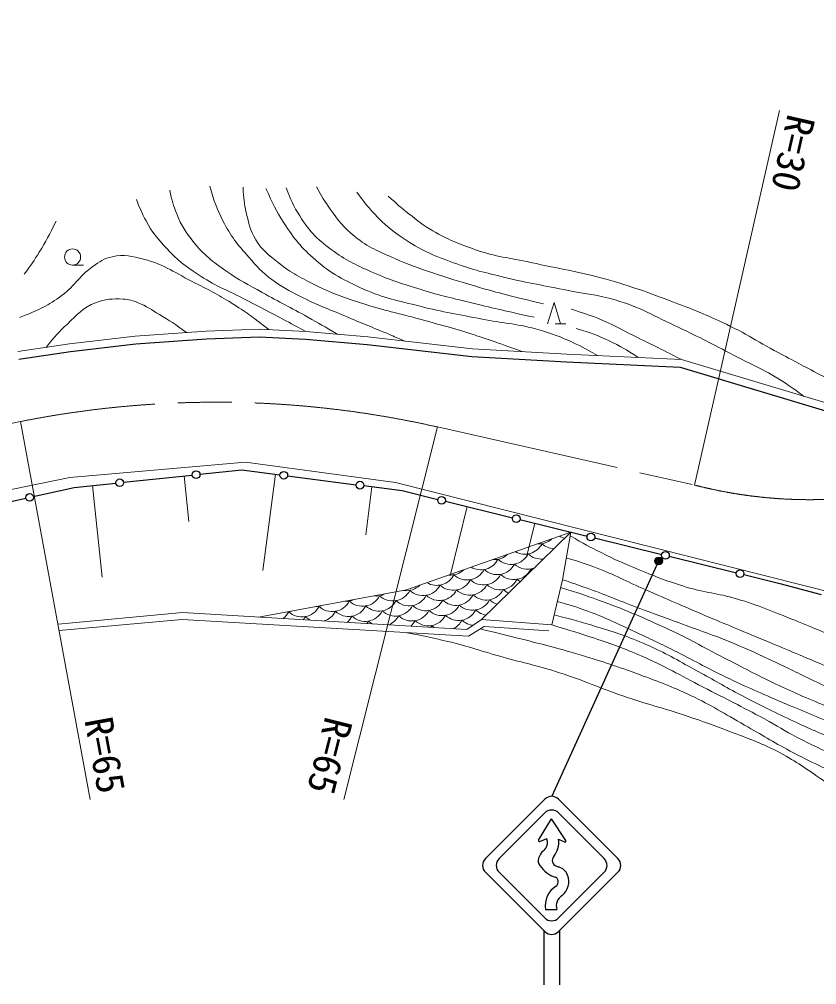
# Model space of a CAD drawing. Units: millimetres, scale not verified. Extents: x 40000 to 680000, y 20000 to 380000.
# Drawn here: x 282234 to 334124, y 247945 to 310773 of the extents above; entities that cross this region are included whole.
import ezdxf
from ezdxf.enums import TextEntityAlignment as Align

# ---------------------------------------------------------------- set-up
doc = ezdxf.new("R2010")
doc.units = ezdxf.units.MM
doc.header["$LTSCALE"] = 1000
doc.header["$PDMODE"] = 32
doc.header["$PDSIZE"] = 500
doc.linetypes.add('CHAIN', pattern=[18.5, 12, -1.5, 3.5, -1.5])
for name, color, linetype, lineweight in [('M-BMK', 2, 'CHAIN', 13), ('M-BMK-SRVR', 3, 'Continuous', 25), ('M-STR-HTXT', 7, 'Continuous', 13), ('M-STR-STRC', 7, 'Continuous', 25), ('M-WORK', 1, 'Continuous', 13)]:
    doc.layers.add(name, color=color, linetype=linetype, lineweight=lineweight)
doc.styles.add('ＭＳ ゴシック', font='')
doc.styles.get('ＭＳ ゴシック').set_extended_font_data('MS Gothic')

msp = doc.modelspace()

# ---------------------------------------------------------------- linework, layer by layer
at = {"layer": 'M-BMK'}
for p, q in [((243973, 276919), (282313, 284594)), ((309439, 284240), (326172, 280462))]:
    msp.add_line(p, q, dxfattribs=at)
for centre, radius, start, end in [((333669, 309510), 30000, 255.52717, 2.41253), ((295048, 220854), 65000, 77.20821, 101.29865)]:
    msp.add_arc(centre, radius, start, end, dxfattribs=at)
at = {"layer": 'M-BMK-SRVR'}
for p, q in [((285558, 289154), (289827, 289658)), ((289827, 289658), (294416, 289976)), ((294416, 289976), (297849, 290108)), ((297849, 290108), (300855, 289950)), ((300855, 289950), (304863, 289605)), ((282214, 288650), (285558, 289154)), ((304863, 289605), (311690, 288831)), ((311690, 288831), (317834, 288484)), ((317834, 288484), (325234, 288141)), ((325234, 288141), (336308, 284805))]:
    msp.add_line(p, q, dxfattribs=at)
at = {"layer": 'M-STR-HTXT'}
for p, q in [((326172, 280462), (331711, 304841)), ((282313, 284594), (286836, 260006)), ((309439, 284240), (303353, 259993))]:
    msp.add_line(p, q, dxfattribs=at)
at = {"layer": 'M-STR-STRC'}
for p, q in [((289018, 280639), (293492, 281115)), ((293990, 281167), (296710, 281456)), ((296710, 281456), (299198, 281132)), ((299694, 281068), (304156, 280486)), ((283147, 279712), (285800, 280297)), ((285800, 280297), (288520, 280586)), ((304652, 280422), (307140, 280098)), ((280006, 279019), (282659, 279604)), ((307140, 280098), (309473, 279525)), ((309959, 279405), (314329, 278332)), ((314815, 278213), (319185, 277140)), ((319670, 277021), (324041, 275948)), ((324526, 275829), (328896, 274756)), ((323833, 275517), (316878, 260204)), ((329382, 274636), (331716, 274063)), ((331716, 274063), (334405, 273330)), ((316432, 260020), (312568, 256155)), ((317323, 260020), (321188, 256155)), ((316432, 259129), (313459, 256155)), ((320297, 256155), (317323, 259129)), ((316025, 257354), (316871, 258744)), ((317798, 257323), (316871, 258744)), ((316098, 257266), (316563, 257449)), ((317328, 257414), (317723, 257235)), ((312568, 255264), (316432, 251400)), ((316432, 252291), (313459, 255264)), ((321188, 255264), (317323, 251400)), ((320297, 255264), (317323, 252291)), ((316473, 252840), (317211, 252840)), ((316378, 251445), (316378, 247945)), ((317378, 251445), (317378, 247945))]:
    msp.add_line(p, q, dxfattribs=at)
for centre, radius in [((288769, 280613), 250), ((293741, 281141), 250), ((299446, 281100), 250), ((304404, 280454), 250), ((282903, 279658), 250), ((309716, 279465), 250), ((314572, 278273), 250), ((319428, 277081), 250), ((324283, 275888), 250), ((323833, 275517), 250), ((323833, 275517), 200), ((323833, 275517), 150), ((323833, 275517), 100), ((323833, 275517), 50), ((323833, 275517), 20), ((329139, 274696), 250)]:
    msp.add_circle(centre, radius, dxfattribs=at)
for centre, radius, start, end in [((316878, 259574), 630, 45, 135), ((316878, 258683), 630, 45, 135.00015), ((316076, 257322), 60.4, 148.6713, 291.44939), ((315902, 257206), 705, 309.6442, 20.13773), ((315902, 257206), 1441, 320.48022, 8.29105), ((317748, 257289), 60.4, 245.55605, 33.11134), ((317025, 255851), 1056, 129.6442, 161.91193), ((313013, 255710), 630, 135, 225), ((313904, 255710), 630, 135.00016, 224.99989), ((316500, 256022), 503, 161.91193, 220.56779), ((317324, 256033), 403, 140.48022, 249.5806), ((319851, 255710), 630, 314.99995, 45), ((320742, 255710), 630, 315, 45), ((317627, 256664), 1793, 212.70621, 253.97952), ((317704, 257053), 1491, 249.5806, 254.84784), ((317079, 254746), 899, 21.6294, 74.84784), ((317079, 254746), 201, 21.6294, 74.84784), ((316842, 254652), 456, 330.80549, 21.6294), ((316842, 254652), 1154, 308.15279, 21.6294), ((317980, 253065), 1524, 122.04962, 188.49384), ((317065, 254527), 201, 302.04964, 330.80549), ((317980, 253065), 802, 122.04962, 196.31331), ((316878, 252736), 630, 224.99989, 314.99995), ((316878, 251845), 630, 225, 315)]:
    msp.add_arc(centre, radius, start, end, dxfattribs=at)
msp.add_point((323833, 275517), dxfattribs=at)
at = {"layer": 'M-WORK'}
for p, q in [((285701, 294778), (286401, 294778)), ((316611, 290949), (317031, 292349)), ((317031, 292349), (317451, 290949)), ((317801, 290949), (317101, 290949)), ((289781, 290156), (294390, 290475)), ((294390, 290475), (297853, 290609)), ((297853, 290609), (300890, 290449)), ((300890, 290449), (304913, 290102)), ((282135, 289143), (285492, 289650)), ((285492, 289650), (289781, 290156)), ((304913, 290102), (311733, 289330)), ((311733, 289330), (317860, 288983)), ((317860, 288983), (325319, 288637)), ((325319, 288637), (336375, 285307)), ((285512, 280948), (296954, 281960)), ((296954, 281960), (306705, 280628)), ((268209, 277391), (285512, 280948)), ((292958, 281058), (293274, 278081)), ((298906, 281170), (298088, 274892)), ((287004, 280425), (287637, 274472)), ((305184, 280352), (304775, 277213)), ((306705, 280628), (340678, 272050)), ((311373, 279058), (310288, 274640)), ((315792, 277973), (315249, 275764)), ((307436, 273633), (318116, 277402)), ((318116, 277402), (312320, 271702)), ((317578, 274304), (318116, 277402)), ((316885, 271356), (317578, 274304)), ((297798, 271869), (307436, 273633)), ((284765, 271418), (292846, 272164)), ((292846, 272164), (311361, 271062)), ((284832, 270987), (292824, 271715)), ((292824, 271715), (311472, 270623)), ((311361, 271062), (312320, 271702)), ((312320, 271702), (316885, 271356)), ((311472, 270623), (312485, 271262)), ((312485, 271262), (316694, 270969))]:
    msp.add_line(p, q, dxfattribs=at)
msp.add_circle((285701, 295303), 525, dxfattribs=at)
for centre, start, end in [((318002, 278224), 240.00147, 256.72951), ((315134, 277211), 239.92571, 333.1301), ((316032, 277877), 265.31531, 313.56199), ((317104, 277558), 226.8699, 265.58116), ((313164, 276863), 265.17479, 313.70252), ((314236, 276545), 226.8699, 333.1301), ((316206, 276892), 226.8699, 275.84552), ((312266, 276197), 239.85003, 333.1301), ((313338, 275878), 226.8699, 333.1301), ((315308, 276226), 226.8699, 289.28244), ((309399, 275184), 239.77444, 333.1301), ((310297, 275850), 265.03502, 313.84228), ((311368, 275531), 226.8699, 333.1301), ((312440, 275212), 226.8699, 333.1301), ((314410, 275560), 226.8699, 333.1301), ((316379, 275907), 226.8699, 231.5063), ((307429, 274837), 261.80099, 313.9813), ((308501, 274518), 226.8699, 333.1301), ((310470, 274865), 226.8699, 333.1301), ((311542, 274546), 226.8699, 333.1301), ((313512, 274894), 226.8699, 333.1301), ((315481, 275241), 226.8699, 238.7305), ((305460, 274489), 263.77548, 296.97014), ((306531, 274171), 226.8699, 333.1301), ((309572, 274199), 226.8699, 333.1301), ((310644, 273880), 226.8699, 333.1301), ((312614, 274228), 226.8699, 333.1301), ((314583, 274575), 226.8699, 246.19472), ((302592, 273476), 226.8699, 333.1301), ((303490, 274142), 266.01052, 294.7351), ((304562, 273823), 226.8699, 333.1301), ((305633, 273504), 226.8699, 333.1301), ((307603, 273852), 226.8699, 333.1301), ((308674, 273533), 226.8699, 333.1301), ((311716, 273562), 226.8699, 333.1301), ((313685, 273909), 226.8699, 254.07026), ((298653, 272781), 306.32308, 333.1301), ((299551, 273447), 272.08962, 288.656), ((300622, 273129), 226.8699, 333.1301), ((301520, 273795), 268.65433, 292.09129), ((301694, 272810), 287.15137, 333.1301), ((303664, 273157), 226.8699, 333.1301), ((304735, 272838), 226.8699, 333.1301), ((306705, 273186), 226.8699, 333.1301), ((307777, 272867), 226.8699, 333.1301), ((309746, 273214), 226.8699, 333.1301), ((310818, 272896), 226.8699, 333.1301), ((312787, 273243), 226.8699, 262.61995), ((297581, 273100), 280, 280.74562), ((299724, 272463), 322.16334, 333.1301), ((301694, 272810), 226.8699, 246.04161), ((302766, 272491), 309.48515, 333.1301), ((303837, 272172), 324.6573, 333.1301), ((305807, 272520), 226.8699, 240.74286), ((305807, 272520), 292.45013, 333.1301), ((306879, 272201), 312.4694, 333.1301), ((308848, 272548), 226.8699, 333.1301), ((309920, 272229), 296.88626, 333.1301), ((311889, 272577), 226.8699, 264.37422), ((307950, 271882), 327.0853, 333.1301), ((309920, 272229), 226.8699, 236.30672)]:
    msp.add_arc(centre, 1250, start, end, dxfattribs=at)
for points, knots in [([(294636, 299919), (294937, 298868), (295062, 298497), (295489, 297654), (296001, 296642), (296422, 296139), (297167, 295283), (297699, 294672), (298016, 294337), (298659, 293844), (299322, 293336), (299755, 293134), (300497, 292752), (301620, 292174), (302294, 291945), (303454, 291447), (304552, 290975), (305181, 290747), (306278, 290275), (306676, 290103), (306803, 290050), (307295, 289833)], [0, 0, 0, 0, 1, 1, 1, 2, 2, 2, 3, 3, 3, 4, 4, 4, 5, 5, 5, 6, 6, 6, 7, 7, 7, 7]), ([(296794, 299839), (296842, 299077), (296864, 298821), (297007, 298187), (297167, 297477), (297255, 297057), (297620, 296429), (298030, 295722), (298449, 295449), (299085, 294937), (299965, 294228), (300555, 293955), (301563, 293445), (302697, 292871), (303391, 292668), (304600, 292273), (306025, 291806), (306858, 291663), (308303, 291260), (309470, 290935), (310129, 290766), (311287, 290408), (312736, 289960), (313209, 289781), (314961, 289147)], [0, 0, 0, 0, 1, 1, 1, 2, 2, 2, 3, 3, 3, 4, 4, 4, 5, 5, 5, 6, 6, 6, 7, 7, 7, 8, 8, 8, 8]), ([(298286, 299772), (298738, 298718), (298914, 298363), (299445, 297534), (300120, 296481), (300581, 295920), (301523, 295097), (302593, 294161), (303346, 293807), (304640, 293218), (306006, 292597), (306861, 292469), (308316, 292099), (309877, 291703), (310772, 291572), (312352, 291260), (313707, 290993), (314497, 290984), (315829, 290621), (316691, 290386), (317169, 290221), (317987, 289862), (318739, 289531), (319003, 289383), (319853, 288891)], [0, 0, 0, 0, 1, 1, 1, 2, 2, 2, 3, 3, 3, 4, 4, 4, 5, 5, 5, 6, 6, 6, 7, 7, 7, 8, 8, 8, 8]), ([(299605, 299812), (299910, 298961), (300065, 298651), (300484, 297974), (301146, 296903), (301698, 296388), (302722, 295656), (303630, 295006), (304217, 294749), (305239, 294297), (306436, 293769), (307147, 293569), (308396, 293178), (309690, 292774), (310437, 292626), (311753, 292299), (313307, 291914), (313815, 291805), (315749, 291380)], [0, 0, 0, 0, 1, 1, 1, 2, 2, 2, 3, 3, 3, 4, 4, 4, 5, 5, 5, 6, 6, 6, 6]), ([(301583, 299865), (301949, 299179), (302082, 298964), (302462, 298427), (303002, 297662), (303334, 297232), (304060, 296642), (304964, 295907), (305610, 295683), (306671, 295203), (307613, 294777), (308172, 294610), (309149, 294271), (310199, 293905), (310800, 293735), (311866, 293418), (313599, 292904), (314184, 292776), (316342, 292246)], [0, 0, 0, 0, 1, 1, 1, 2, 2, 2, 3, 3, 3, 4, 4, 4, 5, 5, 5, 6, 6, 6, 6]), ([(292025, 299652), (292173, 298940), (292243, 298690), (292478, 298107), (292796, 297319), (293063, 296903), (293597, 296242), (294278, 295399), (294792, 295032), (295675, 294404), (296554, 293780), (297108, 293522), (298046, 292992), (299190, 292346), (299859, 292036), (301003, 291393), (301773, 290962), (302019, 290821), (302963, 290270)], [0, 0, 0, 0, 1, 1, 1, 2, 2, 2, 3, 3, 3, 4, 4, 4, 5, 5, 5, 6, 6, 6, 6]), ([(304207, 299519), (304680, 298852), (304853, 298644), (305326, 298134), (306044, 297359), (306522, 296984), (307404, 296402), (308538, 295654), (309270, 295374), (310547, 294910), (311798, 294456), (312531, 294290), (313824, 293978), (315425, 293591), (316339, 293452), (317954, 293125), (319150, 292883), (319848, 292862), (321017, 292512), (322692, 292012), (323535, 291464), (325120, 290727), (326546, 290064), (327321, 289642), (328716, 288916), (330150, 288170), (331006, 287831), (332340, 286918), (332718, 286659), (332857, 286573), (333294, 286235)], [0, 0, 0, 0, 1, 1, 1, 2, 2, 2, 3, 3, 3, 4, 4, 4, 5, 5, 5, 6, 6, 6, 7, 7, 7, 8, 8, 8, 9, 9, 9, 10, 10, 10, 10]), ([(306248, 299266), (306863, 298705), (307042, 298545), (307580, 298120), (308172, 297653), (308501, 297380), (309152, 297001), (310175, 296406), (310808, 296173), (311923, 295776), (313281, 295292), (314113, 295268), (315519, 294950), (317432, 294517), (318532, 294386), (320421, 293858), (322136, 293378), (323070, 293017), (324737, 292393), (326013, 291915), (326725, 291634), (327960, 291060), (329548, 290323), (330357, 289751), (331903, 288929), (333048, 288321), (333411, 288130), (334841, 287385)], [0, 0, 0, 0, 1, 1, 1, 2, 2, 2, 3, 3, 3, 4, 4, 4, 5, 5, 5, 6, 6, 6, 7, 7, 7, 8, 8, 8, 9, 9, 9, 9]), ([(289867, 299039), (290101, 298390), (290198, 298174), (290480, 297654), (290895, 296889), (291227, 296513), (291812, 295869), (292513, 295098), (292998, 294744), (293864, 294164), (294931, 293449), (295630, 293216), (296767, 292619), (297691, 292135), (298218, 291882), (299138, 291393), (299825, 291029), (300043, 290912), (300890, 290449)], [0, 0, 0, 0, 1, 1, 1, 2, 2, 2, 3, 3, 3, 4, 4, 4, 5, 5, 5, 6, 6, 6, 6]), ([(282548, 294177), (283036, 294840), (283172, 295039), (283534, 295616), (284010, 296378), (284143, 296669), (284626, 297641)], [0, 0, 0, 0, 1, 1, 1, 2, 2, 2, 2]), ([(282255, 291367), (283469, 291854), (283918, 292036), (284852, 292686), (285796, 293341), (286076, 294016), (287010, 294684), (287465, 295008), (287742, 295213), (288289, 295323), (289072, 295481), (289556, 295370), (290327, 295163), (291724, 294790), (292392, 294254), (293684, 293605), (294689, 293100), (295252, 292809), (296201, 292206), (297125, 291620), (297436, 291382), (298480, 290576)], [0, 0, 0, 0, 1, 1, 1, 2, 2, 2, 3, 3, 3, 4, 4, 4, 5, 5, 5, 6, 6, 6, 7, 7, 7, 7]), ([(283975, 289421), (284570, 290158), (284771, 290396), (285360, 290942), (286019, 291554), (286357, 292011), (287198, 292327), (287857, 292575), (288280, 292598), (288983, 292567), (289376, 292550), (289593, 292467), (289960, 292327), (290542, 292106), (290821, 291876), (291357, 291558), (292068, 291136), (292298, 290965), (293121, 290387)], [0, 0, 0, 0, 1, 1, 1, 2, 2, 2, 3, 3, 3, 4, 4, 4, 5, 5, 5, 6, 6, 6, 6]), ([(318153, 291900), (318976, 291657), (319220, 291573), (319885, 291314), (320821, 290948), (321300, 290636), (322203, 290195), (323425, 289597), (323810, 289400), (325319, 288637)], [0, 0, 0, 0, 1, 1, 1, 2, 2, 2, 3, 3, 3, 3]), ([(318466, 290661), (319486, 290335), (319811, 290236), (320624, 289848), (321391, 289483), (321661, 289313), (322510, 288768)], [0, 0, 0, 0, 1, 1, 1, 2, 2, 2, 2]), ([(318075, 277164), (319021, 276617), (319289, 276467), (320090, 276064), (321041, 275584), (321591, 275349), (322577, 274945), (323752, 274462), (324416, 274198), (325631, 273826), (326885, 273442), (327643, 273437), (328899, 273062), (330416, 272610), (331227, 272237), (332700, 271659), (334015, 271143), (334732, 270807), (336039, 270274), (337048, 269862), (337615, 269635), (338632, 269244), (339069, 269076), (339207, 269022), (339751, 268817)], [0, 0, 0, 0, 1, 1, 1, 2, 2, 2, 3, 3, 3, 4, 4, 4, 5, 5, 5, 6, 6, 6, 7, 7, 7, 8, 8, 8, 8]), ([(317823, 275717), (318647, 275479), (318881, 275395), (319548, 275158), (320844, 274697), (321512, 274296), (322772, 273746), (324259, 273098), (325090, 272730), (326582, 272094), (328066, 271462), (328903, 271119), (330391, 270496), (331910, 269860), (332765, 269515), (334281, 268871), (335417, 268387), (336025, 268045), (337185, 267619), (337977, 267327), (338254, 267233), (339236, 266935)], [0, 0, 0, 0, 1, 1, 1, 2, 2, 2, 3, 3, 3, 4, 4, 4, 5, 5, 5, 6, 6, 6, 7, 7, 7, 7]), ([(338619, 265660), (337746, 265998), (337513, 266096), (336812, 266393), (335607, 266904), (334958, 267247), (333775, 267805), (332710, 268307), (332126, 268616), (331057, 269110), (330034, 269584), (329463, 269856), (328420, 270283), (327341, 270723), (326715, 270917), (325623, 271322), (324385, 271780), (323688, 272029), (322452, 272494), (321148, 272984), (320436, 273308), (319122, 273773), (318521, 273986), (318325, 274056), (317578, 274304)], [0, 0, 0, 0, 1, 1, 1, 2, 2, 2, 3, 3, 3, 4, 4, 4, 5, 5, 5, 6, 6, 6, 7, 7, 7, 8, 8, 8, 8]), ([(317458, 273794), (318641, 273429), (318966, 273314), (319921, 272973), (321639, 272360), (322577, 271944), (324237, 271188), (325673, 270535), (326428, 270067), (327834, 269350), (329165, 268672), (329894, 268259), (331244, 267619), (332498, 267023), (333210, 266709), (334494, 266180), (335883, 265607), (336357, 265441), (338093, 264820)], [0, 0, 0, 0, 1, 1, 1, 2, 2, 2, 3, 3, 3, 4, 4, 4, 5, 5, 5, 6, 6, 6, 6]), ([(337579, 263999), (336545, 264407), (336282, 264513), (335453, 264848), (334064, 265409), (333285, 265720), (331910, 266313), (330456, 266941), (329634, 267279), (328207, 267965), (326868, 268608), (326153, 269037), (324823, 269697), (323768, 270220), (323178, 270516), (322106, 271002), (320990, 271508), (320381, 271838), (319229, 272254), (318463, 272531), (318193, 272621), (317246, 272894)], [0, 0, 0, 0, 1, 1, 1, 2, 2, 2, 3, 3, 3, 4, 4, 4, 5, 5, 5, 6, 6, 6, 7, 7, 7, 7]), ([(317038, 272008), (318357, 271673), (318724, 271573), (319788, 271242), (321086, 270838), (321820, 270615), (323065, 270070), (324331, 269515), (324990, 269098), (326209, 268444), (327321, 267848), (327916, 267461), (329033, 266873), (330185, 266265), (330840, 265941), (332016, 265381), (333168, 264832), (333815, 264524), (335000, 264049), (335673, 263779), (336057, 263639), (336758, 263454), (337120, 263358), (337246, 263325), (337690, 263234)], [0, 0, 0, 0, 1, 1, 1, 2, 2, 2, 3, 3, 3, 4, 4, 4, 5, 5, 5, 6, 6, 6, 7, 7, 7, 8, 8, 8, 8]), ([(343856, 256366), (343011, 256478), (342730, 256546), (342027, 256739), (340805, 257074), (340172, 257444), (339061, 258053), (338043, 258611), (337575, 259088), (336627, 259758), (335730, 260393), (335251, 260782), (334336, 261392), (333268, 262105), (332688, 262542), (331548, 263133), (330386, 263735), (329679, 263958), (328458, 264429), (327385, 264842), (326777, 265058), (325687, 265424), (324067, 265968), (323130, 266184), (321513, 266738), (319891, 267293), (319025, 267723), (317393, 268248), (315954, 268710), (315118, 268870), (313663, 269278), (312267, 269669), (311503, 269954), (310093, 270290), (309031, 270543), (308668, 270619), (307356, 270864)], [0, 0, 0, 0, 1, 1, 1, 2, 2, 2, 3, 3, 3, 4, 4, 4, 5, 5, 5, 6, 6, 6, 7, 7, 7, 8, 8, 8, 9, 9, 9, 10, 10, 10, 11, 11, 11, 12, 12, 12, 12]), ([(312221, 271096), (313359, 270830), (313654, 270756), (314569, 270527), (316200, 270118), (317113, 269886), (318725, 269408), (320252, 268955), (321101, 268674), (322597, 268123), (323911, 267640), (324650, 267369), (325918, 266773), (327337, 266107), (328066, 265602), (329434, 264838), (330598, 264187), (331220, 263769), (332400, 263150), (333818, 262407), (334638, 262039), (336095, 261374), (337870, 260564), (338855, 260085), (340677, 259385), (341993, 258879), (342752, 258648), (344105, 258248), (345037, 257973), (345566, 257831), (346520, 257645), (347394, 257474), (347704, 257434), (348776, 257307)], [0, 0, 0, 0, 1, 1, 1, 2, 2, 2, 3, 3, 3, 4, 4, 4, 5, 5, 5, 6, 6, 6, 7, 7, 7, 8, 8, 8, 9, 9, 9, 10, 10, 10, 11, 11, 11, 11]), ([(316885, 271356), (318225, 270965), (318590, 270855), (319668, 270487), (320868, 270077), (321545, 269853), (322705, 269341), (324315, 268632), (325162, 268117), (326728, 267317), (328295, 266516), (329176, 266075), (330724, 265239), (331565, 264785), (332003, 264470), (332855, 264040), (333861, 263532), (334425, 263243), (335466, 262814), (336315, 262465), (336800, 262287), (337677, 262015), (338540, 261747), (338847, 261676), (339915, 261429)], [0, 0, 0, 0, 1, 1, 1, 2, 2, 2, 3, 3, 3, 4, 4, 4, 5, 5, 5, 6, 6, 6, 7, 7, 7, 8, 8, 8, 8])]:
    msp.add_open_spline(points, degree=3, knots=knots, dxfattribs=at)

# ---------------------------------------------------------------- texts
at = {"layer": 'M-STR-HTXT', "style": 'ＭＳ ゴシック'}
for s, rotation, p in [('R=30', 257.2, (332594, 302050)), ('R=65', 280.423, (287819, 262892)), ('R=65', 255.91, (302445, 262838))]:
    msp.add_text(s, height=1833, rotation=rotation, dxfattribs=at).set_placement(p, align=Align.MIDDLE_CENTER)

doc.saveas('drawing.dxf')
